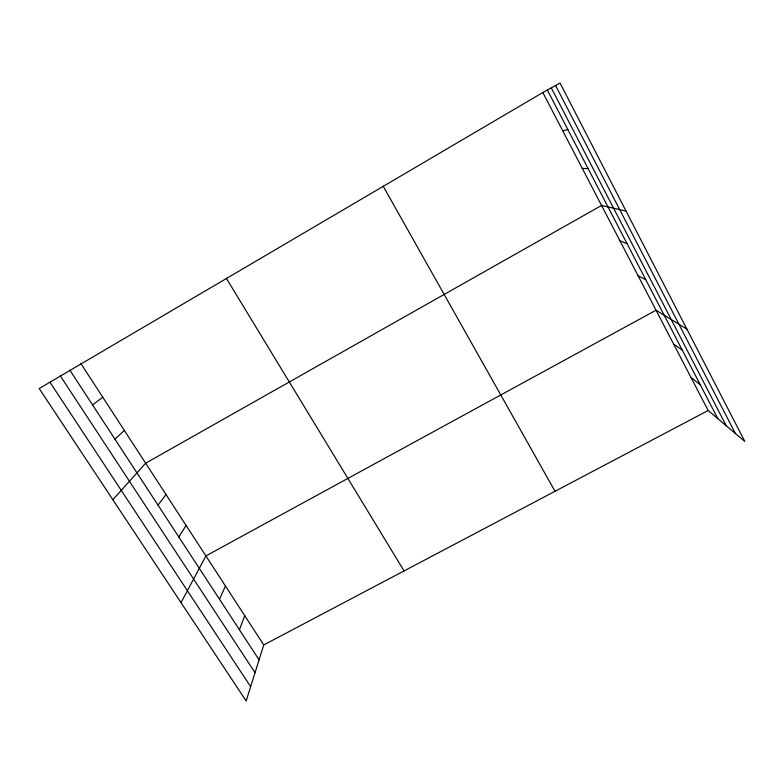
<?xml version="1.0" encoding="UTF-8"?>
<svg xmlns="http://www.w3.org/2000/svg" width="784" height="784" viewBox="0 0 784 784"><rect width="100%" height="100%" fill="white"/><g stroke="black" fill="none" stroke-linecap="round" stroke-linejoin="round"><path stroke-width="1.18" d="M708.168 410.493L263.757 644.948L246.156 700.965L39.2 388.531L542.832 92.532L560.041 83.035L744.8 441.451L708.168 410.493L542.832 92.532M239.424 629.768L244.735 615.675M219.5 599.26L225.459 586.001M181.026 602.641L205.908 555.925L656.032 310.219L686.872 329.084M178.811 536.962L186.102 525.437M158.035 505.151L166.012 494.537M112.857 499.722L145.648 463.197L601.553 205.467L626.034 211.053M114.925 439.138L124.372 430.455M92.561 404.897L102.782 397.233M562.716 130.761L567.9 129.634M582.287 168.403L588.108 168.589M619.987 240.894L627.014 243.569M638.137 275.811L645.732 279.653M673.662 344.127L682.335 350.203M691.037 377.545L700.23 384.699M49.902 382.112L250.645 686.666M60.309 375.869L255.035 672.701M69.854 370.146L259.073 659.844M80.879 363.531L263.757 644.948M226.292 278.222L404.064 570.928M383.19 186.19L555.023 491.284M547.359 90.042L717.86 418.685M555.591 85.495L735.392 433.503M551.289 87.867L726.249 425.771"/></g></svg>
